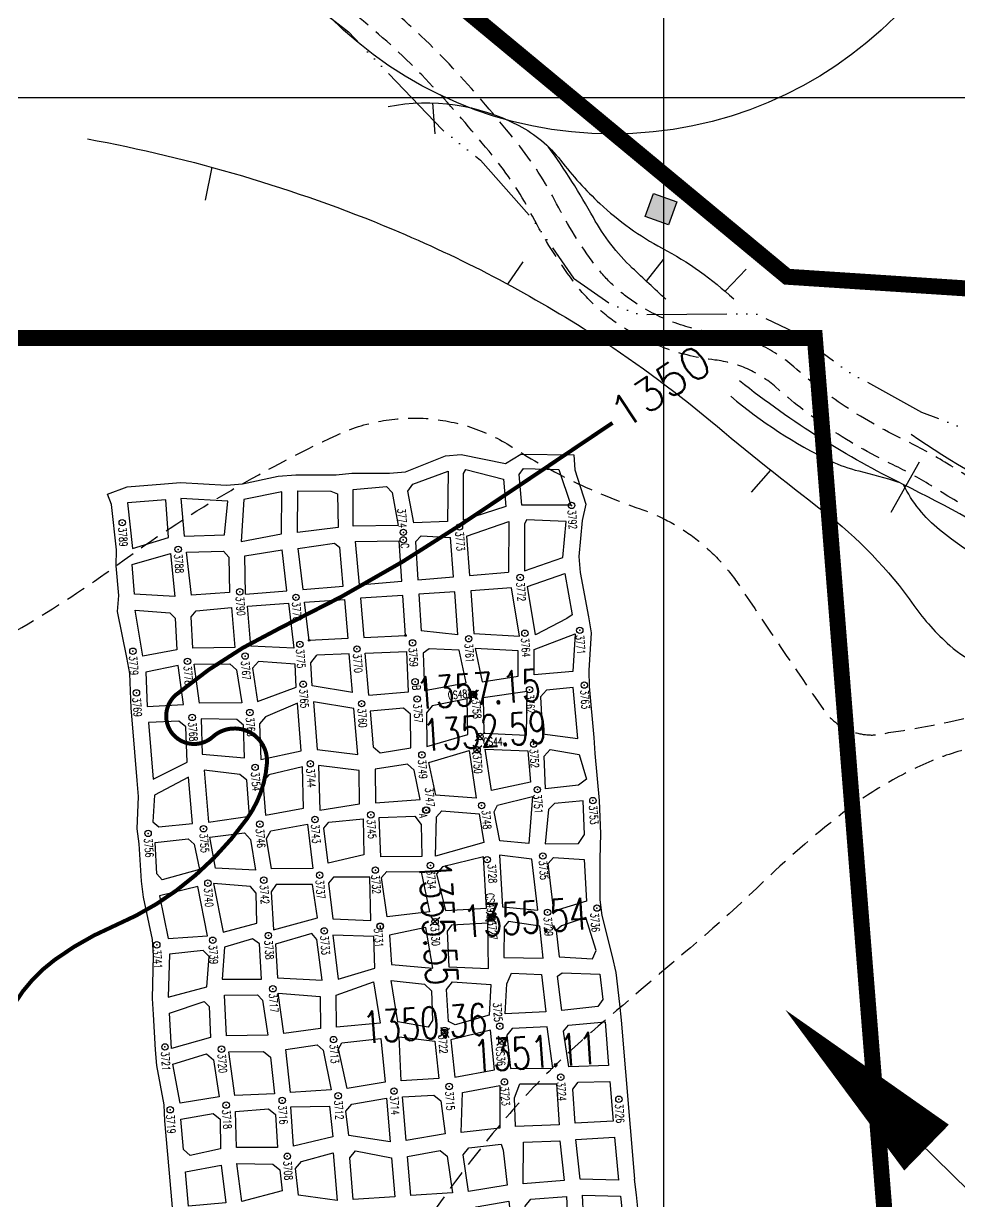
# Model space of a CAD drawing. Header units: inches. Extents: x 10131215 to 10153225, y 3476725 to 3491422.
# Drawn here: x 10141199 to 10142370, y 3486621 to 3488093 of the extents above; entities that cross this region are included whole.
import ezdxf
from ezdxf.enums import TextEntityAlignment as Align

# ---------------------------------------------------------------- set-up
doc = ezdxf.new("R2010")
doc.units = ezdxf.units.IN
doc.header["$LTSCALE"] = 100
doc.header["$MEASUREMENT"] = 0
doc.header["$PDMODE"] = 32
doc.header["$PDSIZE"] = 8
for name, pattern in [('CENTER', [2, 1.25, -0.25, 0.25, -0.25]), ('DASHDOT', [1, 0.5, -0.25, 0, -0.25]), ('DASHED2', [0.375, 0.25, -0.125]), ('STREAM', [1.5, 1, -0.125, 0, -0.125, 0, -0.125, 0, -0.125])]:
    doc.linetypes.add(name, pattern=pattern)
doc.layers.get('0').update_dxf_attribs({"color": 60, "linetype": 'CONTINUOUS'})
for name, color, linetype in [('BOUNDARY-MINE LIMITS', 30, 'DASHDOT'), ('BUILDINGS', 7, 'CONTINUOUS'), ('ELEVATIONS-UPEER MASON-CONTOURS', 175, 'CONTINUOUS'), ('ELEVATIONS-UPPER MASON-SPOT', 175, 'CONTINUOUS'), ('GAS WELLS-EXISTING-ACTIVE', 30, 'CONTINUOUS'), ('GRID COORDINATES-VA SOUTH NAD27', 252, 'CONTINUOUS'), ('MINE WORKINGS-ADVANCED-SURVEYED', 7, 'CONTINUOUS'), ('PROPERTY LINES-MINERAL', 1, 'CENTER'), ('RAILROADS', 30, 'CONTINUOUS'), ('ROADS', 34, 'DASHED2'), ('SPADS-CONTROL SURVEY-LABELS', 230, 'CONTINUOUS'), ('SPADS-CONTROL SURVEY-SYMBOLS', 230, 'CONTINUOUS'), ('SPADS-LABEL', 90, 'CONTINUOUS'), ('SPADS-SYMBOL', 90, 'CONTINUOUS'), ('STRIKE AND DIP', 7, 'CONTINUOUS'), ('WATER-SURFACE', 140, 'STREAM')]:
    doc.layers.add(name, color=color, linetype=linetype)
doc.styles.add('LEV', font='SIMPLEX.shx', dxfattribs={"width": 0.7, "height": 40})
doc.styles.add('SP', font='SIMPLEX', dxfattribs={"width": 0.75, "height": 12})

# ---------------------------------------------------------------- blocks, each defined once
blk = doc.blocks.new('CS')
at = {"layer": 'SPADS-CONTROL SURVEY-SYMBOLS'}
for p, q in [((-5.7, 5.7), (5.7, -5.7)), ((5.7, 5.7), (-5.7, -5.7))]:
    blk.add_line(p, q, dxfattribs=at)
blk.add_circle((0, 0), 4, dxfattribs=at)
blk = doc.blocks.new('SS')
at = {"layer": 'SPADS-CONTROL SURVEY-SYMBOLS'}
blk.add_line((0, 0), (0, -4), dxfattribs=at)
blk.add_circle((0, 0), 4, dxfattribs=at)
blk = doc.blocks.new('RRTIC')
blk.add_line((0, -36.2), (0, 36.2))

msp = doc.modelspace()

# ---------------------------------------------------------------- linework, layer by layer
at = {"layer": 'BOUNDARY-MINE LIMITS', "const_width": 20}
msp.add_lwpolyline([(10140753, 3479084.4), (10139113.1, 3481748), (10135309.1, 3481748), (10135309.1, 3484078.5), (10136387.9, 3484078.5), (10136387.9, 3486601.2), (10138341.9, 3486601.2), (10138341.9, 3487699.8), (10142188.8, 3487699.8), (10142412.7, 3484892.3), (10142623.9, 3484306.7), (10142796.8, 3484074.3), (10143151.6, 3484065.3), (10143500.4, 3483618.4), (10143792.6, 3483818), (10144004.3, 3483755.4), (10144488.2, 3483062.4), (10144843, 3482463.4), (10144896.6, 3482347.2), (10144953.3, 3482314.4), (10145033.8, 3482290.6), (10145541.6, 3481817.9), (10145505.8, 3481770.2), (10145917.3, 3481350.1)], dxfattribs=at)
at = {"layer": 'BUILDINGS'}
msp.add_lwpolyline([(10141976.5, 3487851.3), (10141986.9, 3487880.4), (10142016, 3487870), (10142005.6, 3487840.9)], close=True, dxfattribs=at)
msp.add_solid([(10141986.9, 3487880.4), (10142016, 3487870), (10141976.5, 3487851.3), (10142005.6, 3487840.9)], dxfattribs=at)
at = {"layer": 'ELEVATIONS-UPEER MASON-CONTOURS', "const_width": 5}
for points in [[(10135978.9, 3483263.2, 0), (10135880.2, 3483248.3, 0.000547)], [(10136147.8, 3483288.5, 0.000001), (10135988.5, 3483264.7, 0.000023)], [(10139638.8, 3483431.7, 0.000001), (10139693.5, 3483463.7, 0.000011)], [(10141935.7, 3487593.5, -0.000635), (10141747.2, 3487467.1, -0.035301), (10141518.4, 3487336.3, 0.061231), (10141390.2, 3487254, 1.020154), (10141435.9, 3487201.2, -0.675136), (10141503.6, 3487168.1, -0.138149), (10141478.6, 3487098.8, -0.079369), (10141389.6, 3487008.6, -0.057781), (10141313.7, 3486965.4, 0.057835), (10141238, 3486922.3, 0.196866), (10141162.5, 3486798.8, -0.295346)], [(10138804.9, 3484318.7, 0.000002), (10138743.6, 3484310, 0.000372)]]:
    msp.add_lwpolyline(points, format="xyb", dxfattribs=at)
at = {"layer": 'GAS WELLS-EXISTING-ACTIVE'}
msp.add_circle((10141935.6, 3488454.6), 500, dxfattribs=at)
at = {"layer": 'GRID COORDINATES-VA SOUTH NAD27'}
for p, q in [((10142000, 3476730), (10142000, 3490730)), ((10153220, 3488000), (10131220, 3488000))]:
    msp.add_line(p, q, dxfattribs=at)
at = {"layer": 'MINE WORKINGS-ADVANCED-SURVEYED'}
for points in [[(10141385.5, 3486612.8), (10141381.7, 3486655.7), (10141379.2, 3486683.6), (10141375.9, 3486721.4), (10141375.1, 3486741.4), (10141365.9, 3486790.3), (10141364.4, 3486810.2), (10141361.9, 3486854.2), (10141360.3, 3486874.1), (10141361.9, 3486927.8), (10141360.3, 3486947.7), (10141349.1, 3487000.8), (10141346.6, 3487020.6), (10141344, 3487067.6), (10141341.5, 3487086.4), (10141343.1, 3487126.6), (10141341.5, 3487146.6), (10141335.6, 3487217.3), (10141333.9, 3487237.2), (10141332.3, 3487280.5), (10141328.6, 3487300.2), (10141316.8, 3487357.7), (10141318.2, 3487377.9), (10141315.1, 3487414.8), (10141315.4, 3487434.9), (10141309.2, 3487491.4), (10141304.3, 3487504.6), (10141328.8, 3487513.8), (10141375.5, 3487517.4), (10141395.4, 3487519.1), (10141453, 3487515.9), (10141472.9, 3487517.5), (10141517.7, 3487526.9), (10141539.7, 3487528.5), (10141590, 3487528.8), (10141609.9, 3487530.5), (10141657, 3487530.5), (10141676.9, 3487532.2), (10141726.7, 3487552.2), (10141746.6, 3487553.9), (10141801.8, 3487542.6), (10141820.9, 3487554.3), (10141887.2, 3487553.8), (10141888.8, 3487534.8), (10141902.5, 3487492.1), (10141897.8, 3487471.7), (10141893.8, 3487426.4), (10141895.1, 3487406.4), (10141905.7, 3487351), (10141909, 3487331.2), (10141906.2, 3487284.2), (10141906.6, 3487264.2), (10141912.4, 3487200.5), (10141913.8, 3487180.5), (10141919.2, 3487121.8), (10141920.8, 3487079.8), (10141919.9, 3487048.8), (10141920.1, 3486997.5), (10141922.4, 3486977.7), (10141935.5, 3486926.5), (10141939.8, 3486906.8), (10141944.3, 3486867.1), (10141946.6, 3486847.2)], [(10141883.6, 3487490.8), (10141822.4, 3487490.8), (10141819.1, 3487529), (10141824.4, 3487536.5)], [(10141824.4, 3487536.5), (10141868.7, 3487535.3), (10141883.6, 3487490.8)], [(10141753.2, 3487452.1), (10141806.2, 3487470.3), (10141805.7, 3487407)], [(10141689.2, 3487444.9), (10141696.6, 3487452.5), (10141733.3, 3487450.4)], [(10141689.2, 3487444.9), (10141692.3, 3487397.5), (10141737, 3487401.3), (10141733.3, 3487450.4)], [(10141753.2, 3487452.1), (10141756.9, 3487402.9), (10141805.7, 3487407)], [(10141542.4, 3487436.5), (10141588.1, 3487443.3), (10141594.6, 3487437.9)], [(10141542.4, 3487436.5), (10141548.6, 3487385.4), (10141598.9, 3487389.6), (10141594.6, 3487437.9)], [(10141614, 3487445.5), (10141669, 3487446.2)], [(10141614, 3487445.5), (10141618.8, 3487391.3), (10141672.4, 3487395.8), (10141669, 3487446.2)], [(10141476.9, 3487379.4), (10141475.9, 3487427.5), (10141522.5, 3487435)], [(10141476.9, 3487379.4), (10141528.6, 3487383.7), (10141522.5, 3487435)], [(10141742.4, 3487328.7), (10141738.4, 3487382.4), (10141693.5, 3487379.3), (10141696.5, 3487333.5)], [(10141809.5, 3487387.3), (10141758.4, 3487383.8), (10141762.4, 3487330.3)], [(10141762.4, 3487330.3), (10141819.4, 3487327), (10141809.5, 3487387.3)], [(10141479.1, 3487364.5), (10141530.5, 3487368.1), (10141537.1, 3487312.1)], [(10141537.1, 3487312.1), (10141483.3, 3487314.7), (10141479.1, 3487364.5)], [(10141742.4, 3487328.7), (10141696.5, 3487333.5)], [(10141610.8, 3487256.7), (10141560.2, 3487264.9), (10141558.7, 3487293.8), (10141566, 3487303.4)], [(10141610.8, 3487256.7), (10141606.4, 3487305), (10141566, 3487303.4)], [(10141631.1, 3487253.3), (10141626.4, 3487305.8), (10141678.6, 3487307.9)], [(10141631.1, 3487253.3), (10141680.8, 3487257.5), (10141678.6, 3487307.9)], [(10141915.5, 3486934.2), (10141902.5, 3486975.4), (10141871.9, 3486964.8), (10141865.3, 3486959.3), (10141869.1, 3486926.1), (10141910.7, 3486923.6)], [(10141910.7, 3486923.6), (10141915.5, 3486934.2)], [(10141946.6, 3486847.2), (10141963.1, 3486648.5)], [(10141881.1, 3486788.6), (10141874.5, 3486833.3), (10141880.9, 3486840.8), (10141926.7, 3486844.9)], [(10141926.7, 3486844.9), (10141930.7, 3486790.5), (10141881.1, 3486788.6)], [(10141889.2, 3486718.2), (10141886.3, 3486761), (10141892.6, 3486769.5)], [(10141892.6, 3486769.5), (10141932.3, 3486770.6), (10141936.5, 3486720.8), (10141889.2, 3486718.2)], [(10141889.9, 3486698.1), (10141938.1, 3486700.9), (10141943.2, 3486646.9)], [(10141943.2, 3486646.9), (10141895.3, 3486648.4), (10141889.9, 3486698.1)], [(10141984.9, 3486356.4), (10141982.7, 3486382.3), (10141978.4, 3486420), (10141975.8, 3486449.9), (10141973.6, 3486498.9), (10141971.9, 3486518.8), (10141971.6, 3486558.9), (10141970.9, 3486578.9), (10141965.8, 3486628.7), (10141963.1, 3486648.5)]]:
    msp.add_lwpolyline(points, dxfattribs=at)
for points in [[(10141687.2, 3487468.8), (10141679.9, 3487508.3), (10141686.2, 3487516.9), (10141730.3, 3487533.4), (10141729.6, 3487470.1)], [(10141749.6, 3487471.8), (10141749.6, 3487530.1), (10141752.2, 3487535.3), (10141799.5, 3487523.3), (10141802.5, 3487489.1)], [(10141611.4, 3487464.4), (10141611.6, 3487510.5), (10141653.3, 3487514.1), (10141660, 3487506.7), (10141667.5, 3487465.1)], [(10141335.3, 3487436.5), (10141380.3, 3487450.2), (10141377.1, 3487497.5), (10141329.1, 3487493.7)], [(10141400.3, 3487451.8), (10141450.6, 3487453.5), (10141454.7, 3487495.9), (10141396.1, 3487499.1)], [(10141471.4, 3487445.1), (10141522, 3487455), (10141522.2, 3487507.2), (10141474.6, 3487497.6)], [(10141542, 3487456.5), (10141542.1, 3487508.6), (10141583.7, 3487508.2), (10141592, 3487504.9), (10141592.5, 3487462.8)], [(10141825.6, 3487408.8), (10141873.8, 3487425.1), (10141877.9, 3487470.4), (10141828.1, 3487472.3), (10141825.5, 3487467)], [(10141338.1, 3487379.6), (10141335, 3487416.4), (10141383, 3487430.3), (10141388.5, 3487376.6)], [(10141409.4, 3487378.3), (10141402.9, 3487432), (10141449.3, 3487433.3), (10141455.9, 3487425.8), (10141456.6, 3487381.7)], [(10141839.4, 3487328.7), (10141829.4, 3487389.1), (10141876.1, 3487405.2), (10141885.5, 3487353.7), (10141878.8, 3487349.2)], [(10141676.9, 3487327.8), (10141673.6, 3487377.9), (10141620.4, 3487374.3), (10141624.7, 3487325.2)], [(10141463.3, 3487313), (10141410.9, 3487311.8), (10141408.7, 3487351.2), (10141415.1, 3487358.7), (10141459.2, 3487362.8)], [(10141556.4, 3487321.7), (10141550.6, 3487369.4), (10141600.4, 3487372.9), (10141604.7, 3487324.2)], [(10141391, 3487310.1), (10141348.6, 3487301.9), (10141338.8, 3487359.6), (10141382.2, 3487356), (10141388.7, 3487349.5)], [(10141889.1, 3487329.9), (10141886.2, 3487282.8), (10141837.7, 3487278.5), (10141837.9, 3487310.5)], [(10141752.7, 3487268.6), (10141744, 3487309.7), (10141706.4, 3487311.2), (10141698.8, 3487305.6), (10141700.7, 3487259.1)], [(10141817.8, 3487277.1), (10141817.9, 3487308.8), (10141764, 3487311.4), (10141772.7, 3487270)], [(10141399.4, 3487241.4), (10141392.7, 3487290.2), (10141352.2, 3487282.1), (10141353.8, 3487238.9)], [(10141419.3, 3487243.4), (10141412.6, 3487291.9), (10141457, 3487292.4), (10141465.6, 3487285.1), (10141472.1, 3487243.6)], [(10141540.2, 3487263.1), (10141538.8, 3487292.1), (10141492.9, 3487295.4), (10141485.6, 3487286.8), (10141492, 3487245.3)], [(10141892.4, 3487199), (10141886.7, 3487262.7), (10141853.1, 3487259.6), (10141845.8, 3487251), (10141848.1, 3487204.9)], [(10141617.2, 3487178.9), (10141612.4, 3487236.7), (10141562, 3487245), (10141566.4, 3487185.3)], [(10141755, 3487204.2), (10141754.1, 3487248.7), (10141710.3, 3487239.9), (10141703, 3487231.2), (10141703.5, 3487189.1)], [(10141828.2, 3487203.4), (10141829.2, 3487257.8), (10141774, 3487250), (10141774.9, 3487205.6)], [(10141546.4, 3487183.5), (10141542, 3487243.2), (10141501.7, 3487226), (10141494.4, 3487217.4), (10141495.9, 3487172.8)], [(10141683.6, 3487187.4), (10141683.1, 3487229.6), (10141674.4, 3487236.9), (10141632.8, 3487233.4), (10141636.5, 3487188.6), (10141645.1, 3487181.2)], [(10141403.8, 3487169.5), (10141402.3, 3487213.6), (10141393.5, 3487220.7), (10141355.5, 3487219), (10141361.4, 3487148.2)], [(10141475.6, 3487174.8), (10141474.4, 3487215.7), (10141465.8, 3487223), (10141421.4, 3487223.5), (10141422.8, 3487179.5)], [(10141833, 3487144.5), (10141784.6, 3487134.3), (10141776.3, 3487185.6), (10141829.7, 3487183.5)], [(10141903.1, 3487148.2), (10141893.4, 3487140.8), (10141851.8, 3487136), (10141850.2, 3487177), (10141857.6, 3487185.5), (10141893.9, 3487179)], [(10141765.3, 3487124.7), (10141714.8, 3487128.1), (10141706.2, 3487169.2), (10141756.3, 3487184.3)], [(10141430.7, 3487094.6), (10141482, 3487101.9), (10141478.3, 3487147), (10141469.6, 3487154.1), (10141424.9, 3487159.6)], [(10141501.9, 3487103.3), (10141549.5, 3487111.9), (10141548.2, 3487163.6), (10141505.8, 3487153.6), (10141498.6, 3487144.9)], [(10141569.8, 3487109.6), (10141619.3, 3487117.3), (10141618.9, 3487159), (10141568.2, 3487165.4)], [(10141639.3, 3487118.9), (10141695.2, 3487122.7), (10141687.9, 3487159.7), (10141679.3, 3487167), (10141638.8, 3487160.6)], [(10141360.9, 3487094.9), (10141368.4, 3487088.5), (10141410.7, 3487093), (10141405.7, 3487150.6), (10141363.1, 3487128.3)], [(10141794.7, 3487071.3), (10141787.8, 3487107.5), (10141792.1, 3487115.9), (10141835.5, 3487126.6), (10141831.3, 3487067.9)], [(10141851.4, 3487067.6), (10141893.2, 3487067.8), (10141900.8, 3487079), (10141899.2, 3487121), (10141863.3, 3487117.9), (10141855.9, 3487110.2)], [(10141580.3, 3487043.2), (10141574.7, 3487086.9), (10141581.1, 3487094.5), (10141623.9, 3487098.6), (10141624.6, 3487053.5)], [(10141645.9, 3487051.2), (10141643.8, 3487100.2), (10141688.6, 3487102.2), (10141696.4, 3487091.7), (10141697.2, 3487051.7)], [(10141714.3, 3487051.9), (10141715.8, 3487101.1), (10141722.2, 3487108.6), (10141768.9, 3487104.9), (10141774.8, 3487069.3)], [(10141509.5, 3487036.4), (10141503, 3487074.3), (10141508.3, 3487083.7), (10141554.2, 3487092.2), (10141560.8, 3487036.6)], [(10141372.5, 3487022.6), (10141365.9, 3487030.1), (10141363.9, 3487069.1), (10141405.3, 3487073.5), (10141412.8, 3487067), (10141419.4, 3487035.5)], [(10141439.3, 3487037.1), (10141432.2, 3487075.6), (10141475.4, 3487081.4), (10141483, 3487072.9), (10141489.5, 3487034.7)], [(10141798.2, 3486988.7), (10141842.2, 3486984.5), (10141834.9, 3487048.1), (10141794.5, 3487053.2)], [(10141726.8, 3486984), (10141778.3, 3486987), (10141774.6, 3487051.2), (10141723.2, 3487038.5), (10141715.8, 3487029.9)], [(10141862.4, 3486983.1), (10141855.4, 3487042.8), (10141861.8, 3487050.4), (10141900.5, 3487047.7), (10141903.2, 3486995.6)], [(10141586.1, 3486973.6), (10141633.5, 3486971.5), (10141632.3, 3487025.7), (10141586.8, 3487025.7), (10141580.4, 3487018.2)], [(10141654.1, 3486976.2), (10141647, 3487025.2), (10141653.4, 3487032.8), (10141696.6, 3487032.6), (10141706.9, 3486982.4)], [(10141380.2, 3486949.3), (10141429.3, 3486952.5), (10141417.1, 3487014.2), (10141369.1, 3487002.3)], [(10141449, 3486957), (10141491.1, 3486968.3), (10141490, 3487005.7), (10141483.2, 3487014.1), (10141436.9, 3487017.8)], [(10141515.1, 3487016.8), (10141508.9, 3487007.3), (10141511.8, 3486960), (10141567, 3486975), (10141560.5, 3487016.5)], [(10141779.9, 3486968.1), (10141734.4, 3486965.6), (10141729, 3486958.1), (10141730.9, 3486913.8), (10141780.8, 3486911.6)], [(10141844.8, 3486964.7), (10141805.8, 3486970.2), (10141800.3, 3486963.7), (10141799.7, 3486925.2), (10141849.2, 3486924.5)], [(10141514.3, 3486942.1), (10141517, 3486899.8), (10141572.7, 3486896.9), (10141566.2, 3486947.8), (10141559.6, 3486955.3)], [(10141637.1, 3486951.7), (10141585.8, 3486953.5), (10141592.6, 3486898.5), (10141638.6, 3486912)], [(10141702.5, 3486962.9), (10141657, 3486953.4), (10141659.3, 3486916.7), (10141711, 3486912.1)], [(10141494.2, 3486942.5), (10141485.7, 3486948.8), (10141450.5, 3486938.1), (10141447.8, 3486898.4), (10141497, 3486898.2)], [(10141431.4, 3486926.5), (10141423.8, 3486934), (10141381.8, 3486929.4), (10141380.2, 3486875.7), (10141428.5, 3486888.8)], [(10141801.5, 3486855.1), (10141803.4, 3486892.4), (10141809.3, 3486905.9), (10141846.8, 3486904.3), (10141852.5, 3486857.6)], [(10141872.4, 3486859.2), (10141867, 3486901.9), (10141872.7, 3486906.3), (10141919.9, 3486904.5), (10141923.5, 3486872.7), (10141917.5, 3486864)], [(10141645.4, 3486843.3), (10141590.6, 3486838.2), (10141590.3, 3486878.3), (10141637, 3486894.8)], [(10141667.3, 3486845.1), (10141659, 3486896.6), (10141700.6, 3486892.1), (10141709.4, 3486883.9), (10141710.5, 3486846.8), (10141705.2, 3486838.3)], [(10141730.7, 3486845.5), (10141728.3, 3486885.5), (10141735.5, 3486895.1), (10141783.4, 3486891.7), (10141781.6, 3486853.4), (10141739.1, 3486841.2)], [(10141453, 3486827.3), (10141450.4, 3486878.5), (10141491.6, 3486878.7), (10141498.1, 3486872.2), (10141504.8, 3486828.5)], [(10141524.7, 3486830.2), (10141517.5, 3486880.8), (10141570.3, 3486876.6), (10141570.7, 3486836.5)], [(10141384.3, 3486811.8), (10141381.8, 3486855.8), (10141425, 3486870.5), (10141431.5, 3486864), (10141433.1, 3486825.5)], [(10141788.3, 3486785), (10141783.2, 3486834.5), (10141733.6, 3486822.7), (10141738.5, 3486775.8)], [(10141861.1, 3486787), (10141854, 3486838.6), (10141810.1, 3486836.8), (10141803.8, 3486828.2), (10141808.2, 3486786.6)], [(10141604, 3486761.6), (10141592.9, 3486811.3), (10141597.3, 3486818.7), (10141645.9, 3486824.3), (10141651.5, 3486769.5)], [(10141671.4, 3486771.2), (10141668.9, 3486826.2), (10141713.7, 3486821), (10141718.6, 3486774.1)], [(10141395, 3486743.2), (10141385.9, 3486791.9), (10141427.9, 3486805), (10141436.6, 3486797.7), (10141443.7, 3486751.2)], [(10141463.6, 3486752.9), (10141455.8, 3486807.4), (10141499.5, 3486808), (10141508.1, 3486800.7), (10141513, 3486755)], [(10141532.9, 3486756.6), (10141527.4, 3486810.4), (10141566.4, 3486816.1), (10141573.9, 3486809.7), (10141584.1, 3486759.9)], [(10141746.4, 3486706.6), (10141748.2, 3486756.5), (10141794.9, 3486765.4), (10141794.7, 3486712.2)], [(10141814.6, 3486714), (10141813.3, 3486749.9), (10141819.9, 3486767.5), (10141865.7, 3486767.3), (10141869.2, 3486716.4)], [(10141605.9, 3486702.9), (10141602.4, 3486733.3), (10141609.7, 3486742), (10141653.2, 3486749.6), (10141657.8, 3486695)], [(10141677.7, 3486696.7), (10141673.1, 3486751.3), (10141712.3, 3486753.5), (10141720.9, 3486746.2), (10141726.5, 3486704.9)], [(10141407.8, 3486678.1), (10141399.2, 3486685.3), (10141395.8, 3486723.2), (10141436.5, 3486730.4), (10141445.2, 3486723.2), (10141445.4, 3486686.1)], [(10141465.4, 3486687.8), (10141464.4, 3486732.9), (10141505.5, 3486736.3), (10141514.1, 3486729), (10141517, 3486687.9)], [(10141537, 3486689.7), (10141533.4, 3486738.6), (10141581.8, 3486739.6), (10141586, 3486701.3)], [(10141755.7, 3486633.1), (10141748.8, 3486678.7), (10141756.1, 3486687.4), (10141796.5, 3486692.3), (10141799.2, 3486684.5), (10141804.1, 3486640.8)], [(10141824, 3486642.5), (10141824.4, 3486694.8), (10141870, 3486696.4), (10141875.4, 3486646.6)], [(10141543.2, 3486628.3), (10141539.5, 3486661.8), (10141546.8, 3486670.5), (10141586.6, 3486681.3), (10141591.6, 3486621.5)], [(10141611.6, 3486623.1), (10141607.2, 3486675), (10141614.5, 3486683.6), (10141659.4, 3486675.1), (10141663.5, 3486626.3)], [(10141683.5, 3486627.9), (10141679.4, 3486676.8), (10141720.2, 3486684.3), (10141728.9, 3486677), (10141735.8, 3486631.4)], [(10141405.5, 3486614.6), (10141401.6, 3486657.4), (10141446.2, 3486666), (10141452.4, 3486618.8)], [(10141472.3, 3486620.6), (10141466.1, 3486667.8), (10141510.9, 3486667.2), (10141519.6, 3486660), (10141522.7, 3486633.6)], [(10141831, 3486577.3), (10141826.5, 3486614.6), (10141833.8, 3486623.3), (10141878.1, 3486626.8), (10141880.7, 3486574.8)], [(10141900.6, 3486576.5), (10141898.1, 3486628.5), (10141945.8, 3486627), (10141951, 3486577.3)], [(10141811, 3486575.7), (10141762, 3486570.4), (10141759.1, 3486605.3), (10141765.4, 3486613.9), (10141805.9, 3486620.8)]]:
    msp.add_lwpolyline(points, close=True, dxfattribs=at)
for centre in [(10141556.4, 3487321.7), (10141676.9, 3487327.8)]:
    msp.add_circle(centre, 1.01, dxfattribs=at)
at = {"layer": 'PROPERTY LINES-MINERAL', "const_width": 20}
msp.add_lwpolyline([(10145852.5, 3477967.3), (10145477.2, 3478389.8), (10145524.1, 3478706.3), (10145289.6, 3479034.6), (10145840.8, 3479480), (10148022.2, 3482000.3), (10147875.8, 3483547), (10148796.5, 3485897.3), (10149467.1, 3485637.7), (10150064.7, 3487307.4), (10148434.5, 3489312), (10147050.6, 3488960.3), (10144259.3, 3488972), (10142693.6, 3487741), (10142154.1, 3487776.2), (10140301, 3489311.8), (10137154.3, 3489311.8)], dxfattribs=at)
at = {"layer": 'RAILROADS', "flags": 128}
for points in [[(10141655.1, 3487988.9, -0.170319), (10141818.5, 3487965.3, -0.107709), (10141870.8, 3487921.7, 0.039113), (10141920, 3487867.6, 0.066388), (10141997.8, 3487812, -0.064675), (10142087.3, 3487748.4, -22.216128)], [(10141279.1, 3487948.4, -0.053561), (10141660.6, 3487835.6, -0.043294), (10141906.5, 3487707.1, -0.031959), (10142058.2, 3487596.2, 0.010118), (10142199.1, 3487483.4, -0.074837), (10142312.6, 3487365.5, 0.057036), (10142357.5, 3487315.4, 0.166437), (10142441.7, 3487280.2, 2.551878)], [(10142002.5, 3487748.1, -0.004961), (10141960.5, 3487787.1, -0.076686), (10141911.8, 3487850.1, 0.030322), (10141855.4, 3487938.8, -1.062095)], [(10142458.9, 3487428.1, 0.023715), (10142299.4, 3487516.5, -0.025079), (10142196.6, 3487573.8, -0.028109), (10142094.6, 3487646, 2.595958)], [(10142083.7, 3487626.8, 0.063235), (10142208.2, 3487546.1, 0.053468), (10142243.7, 3487533.5, -0.019359), (10142293.2, 3487519.6, 1.413724)], [(10142309.1, 3487579.4, 0.05095), (10142470.2, 3487489.8, -0.018468), (10142566.6, 3487443.9, 0.001928), (10142671.1, 3487394, 0.033752), (10142857.3, 3487320.9, -0.001682), (10143064.3, 3487254.5, -0.002336), (10143078.9, 3487249.7, -0.074783), (10143224.3, 3487173.5, 1.89371)], [(10142474.1, 3487386.2, -0.080504), (10142344.8, 3487459.8, -0.110213), (10142299.7, 3487516.3, -0.768148)]]:
    msp.add_lwpolyline(points, format="xyb", dxfattribs=at)
for points in [[(10141713.9, 3487954.6), (10141710.9, 3487993.5)], [(10141426.7, 3487871.9), (10141435, 3487913)], [(10141823.7, 3487794.9), (10141804.3, 3487767.1)], [(10141999.1, 3487797.6), (10141978, 3487770.7)], [(10142102.9, 3487785.8), (10142076.5, 3487758)], [(10142109.4, 3487507.1), (10142133.6, 3487534.6)]]:
    msp.add_lwpolyline(points, dxfattribs=at)
at = {"layer": 'ROADS', "flags": 128}
for points in [[(10142771.9, 3487414.2, 0.032849), (10142760.9, 3487400.8, 0.123371), (10142747.6, 3487367, -0.509847), (10142696.2, 3487339.1, 0.029452), (10142615.9, 3487371.9, -0.051262), (10142583.7, 3487386.7, 0.065162), (10142493, 3487425.4, -0.06925), (10142448.8, 3487444.7, -0.00069), (10142333.7, 3487515.4, 0.026792), (10142286.8, 3487541, -0.038182), (10142202.7, 3487589.3, -0.031619), (10142140.2, 3487638, 0.153539), (10142063.8, 3487672.1, -0.116607), (10141946.4, 3487714.5, -0.087514), (10141886.6, 3487770.7, -0.041046), (10141835.7, 3487851.8, 0.049132), (10141789.7, 3487922.6, 0.015528), (10141720.4, 3488003.8, 0.029786), (10141643.2, 3488079.4, 0.014397), (10141541.8, 3488162.4, 0.028677), (10141417.6, 3488247.5, -0.013142), (10141241.9, 3488359.9, 0.011244), (10141136.6, 3488427.7, -0.000416), (10140977.8, 3488525.4, -0.627727)], [(10143057.9, 3487899.7, -0.084877), (10143089.6, 3487726.5, -0.087321), (10143074.4, 3487633.2, -0.024238), (10143045.5, 3487562, -0.05543), (10143022.5, 3487523.9, -0.210079), (10142965, 3487492.3, -0.046751), (10142907.7, 3487492.7, 0.127016), (10142802.8, 3487476.5, 0.136669), (10142733.3, 3487420.6, 0.123371), (10142713.9, 3487371.4, -0.509847), (10142710.8, 3487369.8, 0.029452), (10142626.8, 3487404, -0.051262), (10142601, 3487415.9, 0.065162), (10142502.1, 3487458.1, -0.06925), (10142466.5, 3487473.7, -0.00069), (10142351.5, 3487544.3, 0.026792), (10142301.4, 3487571.7, -0.038182), (10142221.8, 3487617.4, -0.031619), (10142162.7, 3487663.4, 0.153539), (10142067.7, 3487705.8, -0.116607), (10141965, 3487743, -0.087514), (10141913.7, 3487791.1, -0.041046), (10141865.9, 3487867.4, 0.049132), (10141816.2, 3487943.8, 0.015528), (10141745.6, 3488026.7, 0.029786), (10141665.5, 3488105.1, 0.014397), (10141562.6, 3488189.3, 0.028677), (10141435.1, 3488276.6, -0.013142), (10141260.9, 3488388, 0.005138), (10141212.6, 3488420, -0.000416)], [(10139603, 3487765.8), (10139620, 3487702.3, 0.150889), (10139660.6, 3487637.8, -0.077823), (10139730, 3487556.4, 0.082175), (10139850.1, 3487418, 0.018769), (10139998.7, 3487303.9, 0.077007), (10140229.7, 3487188.4, 0.085303), (10140446.4, 3487157.9, 0.022783), (10140747.9, 3487180.9, 0.076854), (10141069.8, 3487271.7, 0.050661), (10141317.2, 3487416.7, -0.048969), (10141590.9, 3487578.3, -0.256899), (10141810.3, 3487563.4, 0.060407), (10141970.2, 3487486.1, -0.165088), (10142094, 3487390.7, 0.00477), (10142199.6, 3487235.2, 0.322383), (10142280.9, 3487206.4, 0.058593), (10142570.9, 3487284.8, -0.114258), (10142711.2, 3487306.5, 0.060305), (10142979.9, 3487319, -0.887136)], [(10142890.9, 3487134, -0.044645), (10142769.2, 3487146.1, -0.014325), (10142693.2, 3487162.9, 0.034109), (10142538.7, 3487190.6, 0.027265), (10142454.6, 3487195.2, 0.099439), (10142335.2, 3487171.2, 0.067785), (10142220.7, 3487103.7, 0.024609), (10142121.1, 3487016.9, -0.015349), (10142040.8, 3486944.2, 0.000143), (10141917.7, 3486839.4, 0.041992), (10141792.7, 3486713.5, 0.029288), (10141690.4, 3486575.6, 0.060776), (10141621.1, 3486435.4, -0.003956), (10141588.3, 3486344.2, 0.094066), (10141578.5, 3486285.6, 0.028514), (10141584.8, 3486205.6, -0.013309), (10141590.1, 3486156.9, -0.156293), (10141566.7, 3486055.9, -0.030644), (10141492.5, 3485947.1, 0.050304), (10141428.6, 3485845, 0.088532), (10141404.1, 3485760.7, 0.153661), (10141424.6, 3485659.3, 0.024001), (10141490.5, 3485552.1, -0.187712), (10141505, 3485489.6, -0.0068), (10141495.9, 3485431.7, -0.107997), (10141469.1, 3485365.4, -0.066152), (10141422.5, 3485313.5, 0.111374), (10141385.3, 3485263.7, 0.075028), (10141349.1, 3485132.9, -0.037187), (10141324.4, 3485008.1, -0.041), (10141280, 3484887.1, 0.025185), (10141225.6, 3484751.9, -0.003932), (10141195.9, 3484667.9, -0.009731), (10141158.1, 3484569.7, -0.162255), (10141097.1, 3484498.7, -0.05741), (10141080.1, 3484491, 0.323978), (10141030, 3484422.7, -0.029611), (10141022.8, 3484314.2, -0.050271), (10141008.1, 3484249.9, 3.810202)]]:
    msp.add_lwpolyline(points, format="xyb", dxfattribs=at)
at = {"layer": 'SPADS-SYMBOL'}
for p in [(10141884.6, 3487490.4), (10141322.6, 3487468.8), (10141744.3, 3487463.4), (10141674.1, 3487447.3), (10141674.2, 3487456.7), (10141392.6, 3487435.5), (10141820.3, 3487400.3), (10141469.6, 3487382.4), (10141539.9, 3487375.5), (10141826.2, 3487330.6), (10141894.8, 3487334.3), (10141544.8, 3487316.8), (10141685.7, 3487318.6), (10141755.9, 3487323.8), (10141336, 3487308.2), (10141476.3, 3487302.1), (10141616.2, 3487311), (10141404.3, 3487295.6), (10141688.9, 3487270), (10141340.4, 3487256.1), (10141548.9, 3487266.9), (10141832, 3487260.1), (10141900.5, 3487265.8), (10141622, 3487242.6), (10141691.5, 3487248.4), (10141761.7, 3487254.2), (10141482.2, 3487231.5), (10141410.1, 3487225.4), (10141766.3, 3487185), (10141837.1, 3487192.1), (10141557.9, 3487167.5), (10141697.4, 3487178.6), (10141488.8, 3487163.1), (10141841.8, 3487135.2), (10141702.3, 3487109.6), (10141703.1, 3487109.5), (10141772.1, 3487115.3), (10141911.2, 3487121.5), (10141563.7, 3487097.9), (10141633.5, 3487103.7), (10141355, 3487080.5), (10141424.3, 3487086.3), (10141494.7, 3487092.1), (10141848.6, 3487052.3), (10141639.2, 3487034.6), (10141708, 3487040.4), (10141779, 3487047.6), (10141499.6, 3487022), (10141569.5, 3487028.3), (10141429.8, 3487018.3), (10141783.2, 3486976), (10141854.5, 3486981.9), (10141916.3, 3486987.1), (10141645.1, 3486964.4), (10141713.9, 3486970.2), (10141435.8, 3486947), (10141505.4, 3486952.8), (10141575.3, 3486958.6), (10141365.8, 3486941.2), (10141511, 3486886.3), (10141725.6, 3486834.1), (10141794.8, 3486839.5), (10141376.1, 3486813.6), (10141586.9, 3486822.8), (10141446.8, 3486810.8), (10141800.6, 3486769.9), (10141871, 3486775.8), (10141662.5, 3486758.4), (10141731.5, 3486764.2), (10141452.6, 3486740.9), (10141522.7, 3486746.8), (10141592.7, 3486752.6), (10141943.7, 3486748.2), (10141382.7, 3486735.1), (10141529.1, 3486677)]:
    msp.add_point(p, dxfattribs=at)
at = {"layer": 'STRIKE AND DIP'}
msp.add_line((10142926.4, 3486099.9), (10142211.9, 3486799.5), dxfattribs=at)
at = {"layer": 'STRIKE AND DIP', "flags": 128}
msp.add_lwpolyline([(10142151.8, 3486860, 0, 80, 0), (10142328.5, 3486687.8, 80, 80, 0)], format="xyseb", dxfattribs=at)
at = {"layer": 'WATER-SURFACE', "flags": 128}
msp.add_lwpolyline([(10140475.9, 3489094.7), (10140523.5, 3489054.6), (10140538.6, 3489027.2), (10140570.2, 3488914.8), (10140636.5, 3488839.7), (10140743.7, 3488807.5), (10140856.6, 3488770.4), (10140939.3, 3488683.3), (10140973.2, 3488661.1), (10141002.9, 3488637.1), (10141088.2, 3488465.3), (10141134.4, 3488402.3), (10141177.4, 3488369.6), (10141289.1, 3488312.5), (10141409.5, 3488234.9), (10141605.4, 3488082.4), (10141723, 3487959.9), (10141770.8, 3487921.8), (10141836.3, 3487847.6), (10141886.9, 3487774.3), (10141934.9, 3487741.2), (10141969.2, 3487729.1), (10142114.5, 3487730.1), (10142163.2, 3487707), (10142230.3, 3487657.7), (10142322.3, 3487606.9), (10142385.9, 3487582.9), (10142480.4, 3487572), (10142522.8, 3487529.3), (10142550, 3487482.5), (10142575.3, 3487405.8), (10142594, 3487384.6), (10142642.7, 3487361.5), (10142672.3, 3487354.7), (10142687.6, 3487358.7), (10142765.5, 3487404), (10142791, 3487412.4), (10142821, 3487410.6), (10142956.4, 3487332), (10142986.6, 3487335.1), (10143028.1, 3487357.6), (10143068, 3487355.1), (10143175.9, 3487318.4), (10143324, 3487284.1), (10143416.6, 3487243.3), (10143501.5, 3487238), (10143618.7, 3487270.8), (10143713.8, 3487269.9), (10143816.7, 3487233.5), (10143923.1, 3487171.7), (10143987, 3487152.7), (10144051.5, 3487143.7), (10144100.5, 3487125.6), (10144210.3, 3487118.8), (10144250.5, 3487121.3), (10144311.9, 3487142.6), (10144386.7, 3487137.9), (10144420.4, 3487115.8), (10144520, 3487024.4), (10144624.4, 3487012.9), (10144867, 3487048), (10144948.7, 3487073), (10145023.8, 3487073.3), (10145119.8, 3487087.4), (10145171.3, 3487109.2), (10145208.4, 3487142), (10145225.5, 3487176), (10145284.1, 3487232.5), (10145309.9, 3487245.9), (10145386, 3487261.3), (10145536.3, 3487261.9), (10145602.1, 3487272.9), (10145721.8, 3487265.5), (10145817.6, 3487274.5), (10145917.6, 3487273.3), (10146043.6, 3487285.6), (10146165.5, 3487313.1), (10146276.2, 3487321.2), (10146564.9, 3487293.3), (10146692.5, 3487250.3), (10146876.5, 3487228.8), (10146960.1, 3487203.6), (10147019.6, 3487194.9), (10147110.4, 3487204.3), (10147335.7, 3487285.5), (10147406.5, 3487296.1), (10147539, 3487333), (10147619.2, 3487333), (10147732.7, 3487305.9), (10147812.5, 3487300.9), (10147863.3, 3487312.8), (10147901.5, 3487337.1)], dxfattribs=at)

# ---------------------------------------------------------------- block references
at = {"layer": 'RAILROADS', "xscale": 1.000028516851045, "yscale": 1.000028516851045, "zscale": 1.000028516851045, "rotation": 330.7239567487611}
msp.add_blockref('RRTIC', (10142301.9, 3487513.5), dxfattribs=at)
at = {"layer": 'SPADS-CONTROL SURVEY-SYMBOLS', "xscale": 1.000028516851045, "yscale": 1.000028516851045, "zscale": 1.000028516851045}
for name, p, rotation in [('CS', (10141760.2, 3487254.3), 355.6010282513379), ('CS', (10141762, 3487254.1), 355.6010282542458), ('CS', (10141770.1, 3487201.6), 355.6010282710368), ('CS', (10141766.4, 3487184.8), 355.6010282665761), ('CS', (10141783.2, 3486976), 355.601028309052), ('CS', (10141784.7, 3486974.6), 355.60102831149), ('SS', (10141645.3, 3486964.5), 355.6010280922745), ('CS', (10141713.9, 3486970.2), 355.6010282001471), ('CS', (10141725.7, 3486831.6), 355.6010282294127), ('CS', (10141797.4, 3486820.8), 355.6010283433932)]:
    msp.add_blockref(name, p, dxfattribs=dict(at, rotation=rotation))

# ---------------------------------------------------------------- texts
at = {"layer": 'ELEVATIONS-UPEER MASON-CONTOURS', "style": 'LEV'}
msp.add_text('1350', height=40, rotation=33.7847, dxfattribs=at).set_placement((10141949.7, 3487583.9))
at = {"layer": 'ELEVATIONS-UPPER MASON-SPOT', "style": 'LEV', "width": 0.7}
for s, rotation, p in [('1357.15', 3.9121, (10141767.9, 3487260.9)), ('1352.59', 3.9121, (10141776.2, 3487208.3)), ('1355.55', 273.4296, (10141718.2, 3486968.6)), ('1355.54', 3.9121, (10141827.2, 3486975.4)), ('1350.36', 3.9121, (10141701.2, 3486843.2)), ('1351.11', 3.9121, (10141839.5, 3486807.3))]:
    msp.add_text(s, height=40, rotation=rotation, dxfattribs=at).set_placement(p, align=Align.MIDDLE)
at = {"layer": 'SPADS-CONTROL SURVEY-LABELS', "style": 'SP', "width": 0.7}
for s, rotation, p in [('CS48', 5.6406, (10141742, 3487253.9)), ('3758', 274.3032, (10141765.7, 3487235.9)), ('CS44', 1.0356, (10141786.2, 3487195.2)), ('3750', 274.3032, (10141767.2, 3487167.1)), ('CS49', 274.3521, (10141783.4, 3486993.7)), ('3727', 274.3521, (10141785.7, 3486959.5)), ('3731', 274.3521, (10141643.2, 3486950)), ('3730', 274.3521, (10141714.2, 3486952)), ('3722', 274.3521, (10141723.8, 3486817.1)), ('CS36', 274.3521, (10141795.8, 3486802.2))]:
    msp.add_text(s, height=10, rotation=rotation, dxfattribs=at).set_placement(p, align=Align.MIDDLE)
at = {"layer": 'SPADS-LABEL', "style": 'SP', "width": 0.7}
for s, rotation, p in [('3774', 274.3032, (10141672.6, 3487474.5)), ('3792', 274.3032, (10141885.5, 3487472.6)), ('3789', 274.3032, (10141323.5, 3487451)), ('3773', 274.3032, (10141745.2, 3487445.5)), ('C', 274.3521, (10141675.9, 3487440)), ('3788', 274.3032, (10141393.5, 3487417.6)), ('3772', 274.3032, (10141821.3, 3487382.5)), ('3790', 274.3032, (10141470.5, 3487364.5)), ('3776', 274.3032, (10141540.8, 3487357.7)), ('3764', 274.3032, (10141827.1, 3487312.8)), ('3771', 274.3032, (10141895.7, 3487316.4)), ('3775', 274.3032, (10141545.7, 3487298.9)), ('3770', 274.3032, (10141617.2, 3487293.2)), ('3759', 274.3032, (10141686.6, 3487300.7)), ('3761', 274.3032, (10141756.8, 3487305.9)), ('3779', 274.3032, (10141336.9, 3487290.3)), ('3778', 274.3032, (10141405.2, 3487277.8)), ('3767', 274.3032, (10141477.2, 3487284.2)), ('3767', 274.3032, (10141477.2, 3487284.2)), ('3765', 274.3032, (10141549.9, 3487249.1)), ('B', 274.3521, (10141690.7, 3487262.7)), ('3769', 274.3032, (10141341.3, 3487238.2)), ('3762', 274.3032, (10141833, 3487242.2)), ('3763', 274.3032, (10141901.4, 3487247.9)), ('3760', 274.3032, (10141622.9, 3487224.7)), ('3757', 274.3032, (10141692.5, 3487230.5)), ('3768', 274.3032, (10141411, 3487207.6)), ('3766', 274.3032, (10141483.1, 3487213.6)), ('3749', 274.3032, (10141698.3, 3487160.7)), ('3752', 274.3032, (10141838, 3487174.2)), ('3754', 274.3032, (10141489.7, 3487145.2)), ('3744', 274.3032, (10141558.8, 3487149.7)), ('3747', 274.3032, (10141707.2, 3487125.7)), ('3751', 274.3032, (10141842.7, 3487117.3)), ('3753', 274.3032, (10141912.1, 3487103.6)), ('A', 274.3521, (10141699, 3487102.6)), ('3748', 274.3032, (10141778.2, 3487097.6)), ('3746', 274.3032, (10141495.6, 3487074.3)), ('3743', 274.3032, (10141564.6, 3487080)), ('3745', 274.3032, (10141634.4, 3487085.8)), ('3756', 274.3032, (10141355.9, 3487062.6)), ('3755', 274.3032, (10141425.2, 3487068.4)), ('3728', 274.3032, (10141785.4, 3487030.2)), ('3735', 274.3032, (10141849.5, 3487034.5)), ('3732', 274.3032, (10141640.1, 3487016.8)), ('3734', 274.3032, (10141709, 3487022.6)), ('3740', 274.3032, (10141430.7, 3487000.4)), ('3742', 274.3032, (10141500.6, 3487004.1)), ('3737', 274.3032, (10141570.4, 3487010.5)), ('3736', 274.3032, (10141914, 3486969.2)), ('3729', 274.3032, (10141855.4, 3486964.1)), ('3733', 274.3032, (10141576.3, 3486940.8)), ('3739', 274.3032, (10141436.7, 3486929.1)), ('3738', 274.3032, (10141506.3, 3486934.9)), ('3741', 274.3032, (10141366.7, 3486923.3)), ('3717', 274.3032, (10141512, 3486868.5)), ('3725', 274.3032, (10141792.2, 3486857)), ('3721', 274.3032, (10141377, 3486795.7)), ('3720', 274.3032, (10141447.7, 3486792.9)), ('3713', 274.3032, (10141587.8, 3486805)), ('3723', 274.3032, (10141801.5, 3486752.1)), ('3724', 274.3032, (10141872, 3486758)), ('3712', 274.3032, (10141593.6, 3486734.8)), ('3714', 274.3032, (10141663.4, 3486740.6)), ('3715', 274.3032, (10141732.4, 3486746.3)), ('3718', 274.3032, (10141453.5, 3486723.1)), ('3716', 274.3032, (10141523.6, 3486728.9)), ('3726', 274.3032, (10141944.7, 3486730.4)), ('3719', 274.3032, (10141383.6, 3486717.2)), ('3708', 274.3032, (10141530, 3486659.1))]:
    msp.add_text(s, height=10, rotation=rotation, dxfattribs=at).set_placement(p, align=Align.MIDDLE)

doc.saveas('drawing.dxf')
